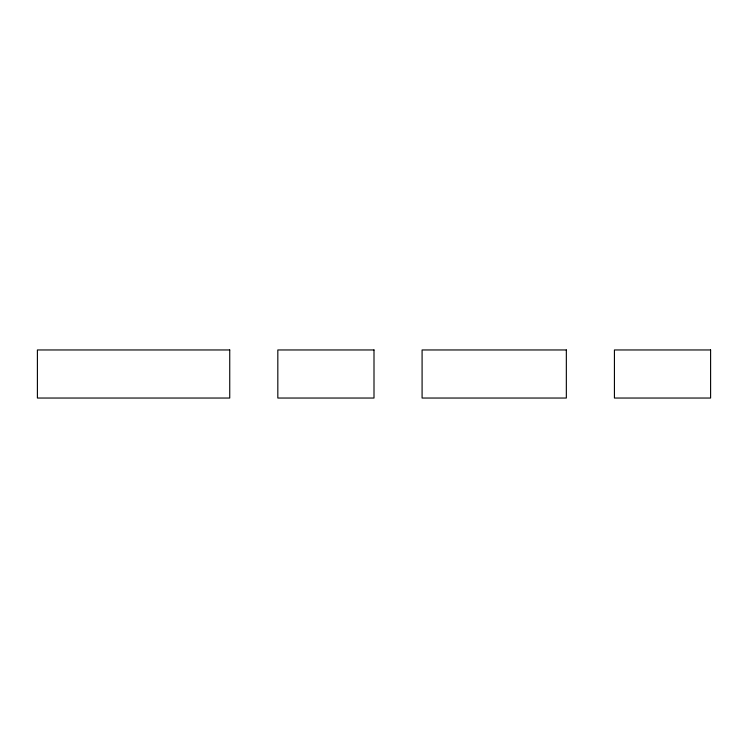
<?xml version="1.0" encoding="UTF-8"?>
<svg xmlns="http://www.w3.org/2000/svg" width="748" height="748" viewBox="0 0 748 748"><rect width="100%" height="100%" fill="white"/><g stroke="black" fill="none" stroke-linecap="round" stroke-linejoin="round"><path stroke-width="1.12" d="M229.739 349.961L37.4 349.961L37.4 398.039L229.739 398.039L229.739 349.961M374 349.961L277.826 349.961L277.826 398.039L374 398.039L374 349.961M566.339 349.961L422.087 349.961L422.087 398.039L566.339 398.039L566.339 349.961M710.6 349.961L614.426 349.961L614.426 398.039L710.6 398.039L710.6 349.961"/></g></svg>
